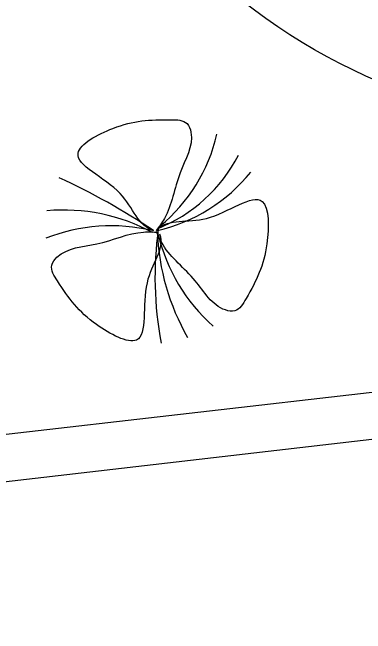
# Model space of a CAD drawing. Extents: x -809667 to 586099, y 3084146 to 3634412.
# Drawn here: x 381906.554 to 381908.681, y 3085670.997 to 3085674.74 of the extents above; entities that cross this region are included whole.
import ezdxf

# ---------------------------------------------------------------- set-up
doc = ezdxf.new("R2010")
doc.units = 0
doc.header["$LTSCALE"] = 0.5
doc.layers.get('0').update_dxf_attribs({"linetype": 'CONTINUOUS'})
for name, color, linetype in [('dxt', 252, 'CONTINUOUS'), ('文字', 7, 'CONTINUOUS'), ('绿化图层', 84, 'CONTINUOUS'), ('道路', 4, 'CONTINUOUS')]:
    doc.layers.add(name, color=color, linetype=linetype)
doc.linetypes.add('10422', pattern='A,2,[150,AAA.SHX,S=1,R=0,X=0,Y=1],2,[177,AAA.SHX,S=1,R=0,X=0,Y=0.8],1e-09', length=4)

# ---------------------------------------------------------------- blocks, each defined once
blk = doc.blocks.new('白玉兰')
at = {"color": 0}
for centre, radius, start, end in [((-1260.5, 1665), 2054.4, 309.39345, 347.16547), ((-713.2, 1844.3), 1941, 291.82137, 332.63459), ((-478.2, 2077.5), 2115.2, 283.29933, 320.85284), ((-4728.7, -6984.2), 8428.8, 56.1879, 65.279), ((-1147.9, -2037), 2310.3, 61.625, 95.14911), ((-559.1, -2135.4), 2213.8, 76.70325, 111.40179), ((4370.8, -555.9), 4391.8, 172.1708, 190.66767), ((2826.9, 106.7), 2820.8, 182.25436, 209.88683), ((2146.3, 475.3), 2185, 193.30629, 228.41072)]:
    blk.add_arc(centre, radius, start, end, dxfattribs=at)
for points in [[(-33.3, 16.4), (-232.9, 72.7), (-341.9, 562), (-1253.8, 922.5), (-424.6, 1375.2), (-32.9, 1391.9), (376.3, 1386), (477, 1090.9), (236.3, 716.3), (184.7, 276.9), (29.2, 67), (-7.3, 17.6)], [(8.3, 30.7), (154.9, 177.4), (635.1, 33.7), (1394.9, 653.5), (1385.2, -291.2), (1208.5, -641.2), (1003.6, -995.4), (696.9, -939.3), (487.4, -546.3), (129.3, -286.7), (21.9, -48.6), (-3.3, 7.4)], [(36.1, -22.3), (98.6, -219.9), (-250.5, -579.7), (-51.2, -1539.8), (-884.9, -1095.2), (-1113.8, -777), (-1333.5, -431.7), (-1142.2, -185.6), (-696.9, -181.1), (-301.3, 16.9), (-40.5, 2.3), (20.8, -1.2)]]:
    blk.add_open_spline(points, degree=3, knots=[0, 0, 0, 0, 621.989778, 1340.944545, 1869.007736, 2592.427455, 2798.699245, 2915.827596, 3435.261502, 4029.77129, 4212.300518, 4212.300518, 4212.300518, 4212.300518], dxfattribs=at)

msp = doc.modelspace()

# ---------------------------------------------------------------- linework, layer by layer
at = {"layer": 'dxt', "color": 252, "linetype": '10422'}
msp.add_lwpolyline([(381947.6478, 3085678.9321), (381947.9533, 3085676.7166), (381864.9589, 3085667.0962), (381864.4531, 3085668.454)], dxfattribs=at)
at = {"layer": '文字', "color": 3, "linetype": 'Continuous'}
msp.add_line((381989.2197, 3085681.6573, -859.056), (381864.5608, 3085667.3993, -859.056), dxfattribs=at)
at = {"layer": '道路', "linetype": 'Continuous'}
msp.add_circle((381910.1645, 3085677.6383), 3.5997, dxfattribs=at)
for points, knots in [([(381886.8832, 3085672.1498), (381888.8214, 3085671.908), (381892.2035, 3085671.4859), (381895.2928, 3085677.8509), (381904.0475, 3085674.4451), (381906.5001, 3085679.3676), (381907.3935, 3085681.7452)], [0, 0, 0, 0, 5.241038, 9.145639, 17.995635, 24.640422, 24.640422, 24.640422, 24.640422]), ([(381886.9575, 3085672.7452), (381887.257, 3085672.7078), (381887.5538, 3085672.6708), (381888.4292, 3085672.5738), (381888.9928, 3085672.5284), (381889.9128, 3085672.5367), (381890.2862, 3085672.5695), (381890.97, 3085672.7134), (381891.2785, 3085672.8247), (381891.7169, 3085673.079), (381891.8677, 3085673.1913), (381892.1753, 3085673.4696), (381892.3288, 3085673.6326), (381892.7864, 3085674.1628), (381893.0908, 3085674.5749), (381893.6332, 3085675.2205), (381893.8497, 3085675.4597), (381894.2848, 3085675.8546), (381894.4978, 3085676.0174), (381894.9431, 3085676.2899), (381895.1755, 3085676.4025), (381896.105, 3085676.7635), (381896.8432, 3085676.8661), (381898.3329, 3085676.9328), (381899.0878, 3085676.8959), (381900.5501, 3085676.8307), (381901.2577, 3085676.8026), (381902.2745, 3085676.8645), (381902.6283, 3085676.9111), (381903.3117, 3085677.0792), (381903.6266, 3085677.2109), (381904.2203, 3085677.578), (381904.4959, 3085677.8112), (381905.2526, 3085678.6278), (381905.6881, 3085679.3382), (381906.2946, 3085680.6064), (381906.4966, 3085681.0878), (381906.6913, 3085681.5887)], [0, 0, 0, 0, 0.809904, 0.809904, 2.429711, 2.429711, 3.66837, 3.66837, 4.926642, 4.926642, 5.673722, 5.673722, 6.420801, 6.420801, 7.887995, 7.887995, 8.767827, 8.767827, 9.468061, 9.468061, 10.168296, 10.168296, 12.19742, 12.19742, 14.226544, 14.226544, 16.255668, 16.255668, 17.461197, 17.461197, 18.836307, 18.836307, 20.211417, 20.211417, 22.844117, 22.844117, 24.28999, 24.28999, 24.28999, 24.28999])]:
    msp.add_open_spline(points, degree=3, knots=knots, dxfattribs=at)

# ---------------------------------------------------------------- block references
at = {"layer": '绿化图层', "color": 8, "linetype": 'Continuous', "xscale": 0.0004880798049271107, "yscale": 0.0004880798049271107, "zscale": 0.04880798235096967}
msp.add_blockref('白玉兰', (381907.4225, 3085673.416), dxfattribs=at)

doc.saveas('drawing.dxf')
